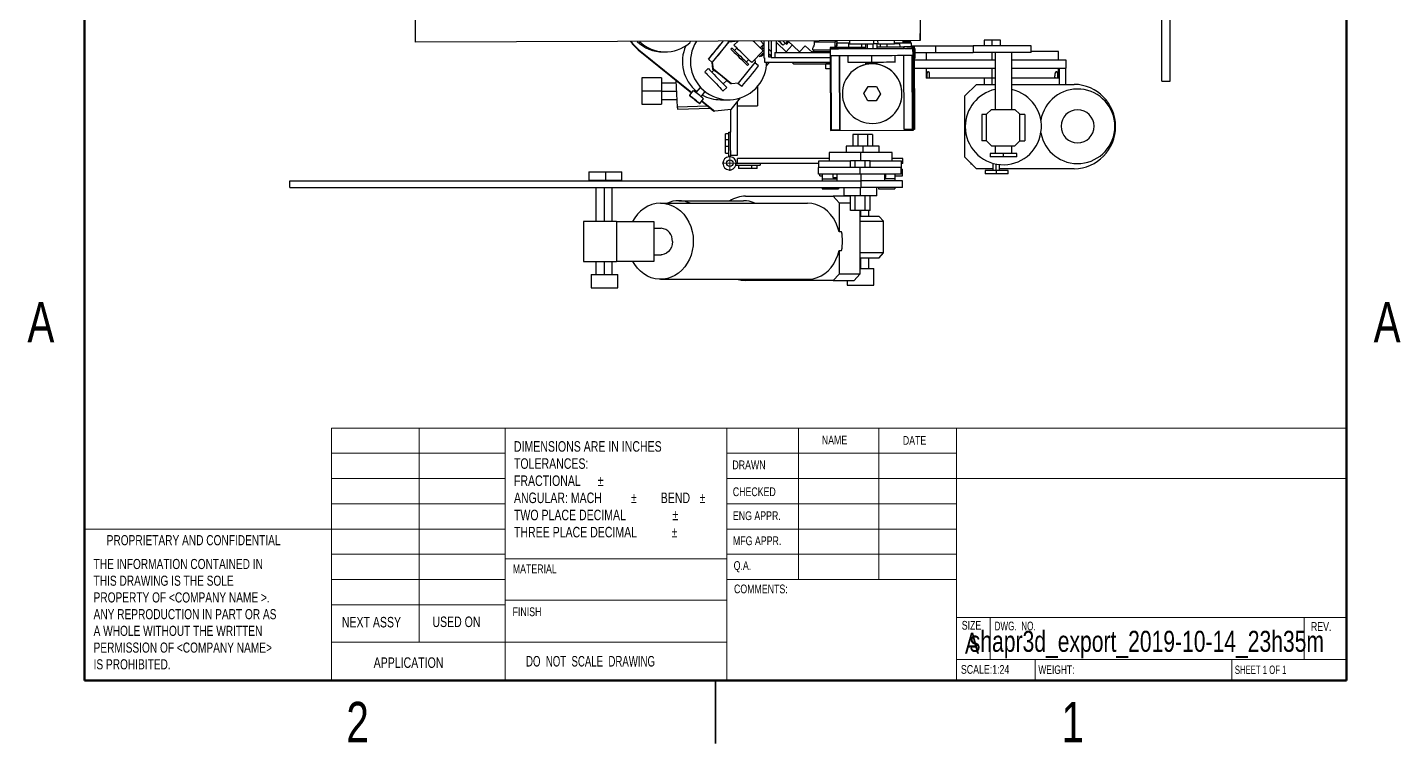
# Model space of a CAD drawing. Header units: inches. Extents: x 0.1 to 8.4, y 0.1 to 10.9.
# Drawn here: x 0.16 to 8.32, y 0.12 to 4.38 of the extents above; entities that cross this region are included whole.
import ezdxf

# ---------------------------------------------------------------- set-up
doc = ezdxf.new("R2010")
doc.units = ezdxf.units.IN
doc.header["$MEASUREMENT"] = 0
doc.styles.add('SLDTEXTSTYLE0', font='TXT', dxfattribs={"width": 0.75})
doc.styles.add('SLDTEXTSTYLE1', font='TXT', dxfattribs={"width": 0.6875})
doc.styles.add('SLDTEXTSTYLE2', font='TXT', dxfattribs={"width": 0.684783})
doc.styles.add('SLDTEXTSTYLE3', font='TXT', dxfattribs={"width": 0.694444})

# ---------------------------------------------------------------- blocks, each defined once
blk = doc.blocks.new('SW_NOTE_0')
at = {"color": 0, "linetype": 'Continuous', "lineweight": 0, "char_height": 0.06, "attachment_point": 1, "style": 'SLDTEXTSTYLE0'}
for s, insert in [('THE INFORMATION CONTAINED IN', (0, 0.0773)), ('THIS DRAWING IS THE SOLE', (0, -0.022)), ('PROPERTY OF <COMPANY NAME >.', (0, -0.1214)), ('ANY REPRODUCTION IN PART OR AS', (0, -0.2208)), ('A WHOLE WITHOUT THE WRITTEN', (0, -0.3201)), ('PERMISSION OF <COMPANY NAME>', (0, -0.4195)), ('IS PROHIBITED.', (0, -0.5189))]:
    blk.add_mtext(s, dxfattribs=dict(at, insert=insert))
blk = doc.blocks.new('SW_NOTE_1')
at = {"color": 0, "linetype": 'Continuous', "lineweight": 0, "char_height": 0.0625, "attachment_point": 1, "style": 'SLDTEXTSTYLE0'}
for s, insert in [('DIMENSIONS ARE IN INCHES', (0, 0.0806)), ('TOLERANCES:', (0, -0.0213)), ('FRACTIONAL', (0, -0.1232)), ('%%p', (0.4977, -0.1232)), ('ANGULAR: MACH', (0, -0.225)), ('%%p', (0.6956, -0.225)), ('BEND', (0.8723, -0.225)), ('%%p', (1.1037, -0.225)), ('TWO PLACE DECIMAL', (0, -0.3269)), ('%%p', (0.9418, -0.3269)), ('THREE PLACE DECIMAL', (0, -0.4288)), ('%%p', (0.9363, -0.4288))]:
    blk.add_mtext(s, dxfattribs=dict(at, insert=insert))
blk = doc.blocks.new('SW_CENTERMARKSYMBOL_1')
at = {"color": 0, "linetype": 'Continuous', "lineweight": 0}
for p, q in [((-0.025, 0), (-0.0447, 0)), ((0, 0), (-0.025, 0)), ((0, 0.025), (0, 0.0447)), ((0, 0), (0, 0.025)), ((0, 0), (0, -0.025)), ((0, 0), (0.025, 0)), ((0.025, 0), (0.0447, 0)), ((0, -0.025), (0, -0.0447))]:
    blk.add_line(p, q, dxfattribs=at)

msp = doc.modelspace()

# ---------------------------------------------------------------- linework, layer by layer
at = {"color": 7, "linetype": 'Continuous', "lineweight": 50}
for p, q in [((0.5, 0.5), (0.5, 10.5)), ((8, 10.5), (8, 0.5)), ((8, 0.5), (0.5, 0.5))]:
    msp.add_line(p, q, dxfattribs=at)
at = {"color": 7, "linetype": 'Continuous', "lineweight": 25}
for p, q in [((2.4669, 4.2929), (2.4621, 5.4924)), ((5.4609, 5.5042), (5.4655, 4.3446)), ((5.4609, 5.5041), (5.4656, 4.3046)), ((6.9012, 4.0629), (6.9012, 4.7994)), ((6.9504, 4.0629), (6.9504, 4.7994)), ((5.4655, 4.3446), (5.4657, 4.3046)), ((5.4655, 4.3446), (5.4655, 4.3446)), ((5.4658, 4.3446), (5.4655, 4.3446)), ((5.4658, 4.3446), (5.4655, 4.3446)), ((5.4659, 4.3046), (5.4658, 4.3446)), ((5.4656, 4.3046), (2.4669, 4.2929)), ((3.7938, 4.2485), (3.7896, 4.2485)), ((3.7896, 4.2485), (4.1061, 3.9922)), ((3.7938, 4.2485), (4.1077, 3.9942)), ((4.2322, 4.1741), (4.3313, 4.2964)), ((4.3291, 4.2962), (4.3242, 4.3001)), ((4.3638, 4.3003), (4.3286, 4.2966)), ((4.3288, 4.2964), (4.3313, 4.2964)), ((4.3313, 4.2964), (4.3681, 4.3003)), ((4.3482, 4.2584), (4.3414, 4.2514)), ((4.3833, 4.3004), (4.359, 4.2754)), ((4.3761, 4.2588), (4.3623, 4.2447)), ((4.3789, 4.2959), (4.3734, 4.3003)), ((4.5335, 4.243), (4.4648, 4.1725)), ((4.5152, 4.2607), (4.5358, 4.2819)), ((4.5163, 4.3009), (4.5374, 4.2804)), ((4.5374, 4.2786), (4.5246, 4.2654)), ((4.5309, 4.272), (4.5285, 4.2744)), ((4.5323, 4.2734), (4.5307, 4.2767)), ((4.5374, 4.301), (4.5374, 4.2007)), ((4.5669, 4.2047), (4.5669, 4.3011)), ((4.5669, 4.2517), (4.5802, 4.2387)), ((4.5802, 4.3012), (4.5802, 4.2018)), ((4.6098, 4.3013), (4.6098, 4.2326)), ((4.6098, 4.2942), (4.6732, 4.2326)), ((4.6522, 4.2758), (4.6638, 4.2883)), ((4.6667, 4.2856), (4.6801, 4.3)), ((4.6687, 4.237), (4.7054, 4.2766)), ((4.672, 4.2807), (4.6854, 4.2951)), ((4.7487, 4.2364), (4.6784, 4.3015)), ((4.7487, 4.2364), (4.7821, 4.2725)), ((4.8252, 4.2326), (4.7821, 4.2725)), ((4.8262, 4.2326), (4.8353, 4.2476)), ((4.827, 4.2476), (4.827, 4.2584)), ((4.827, 4.2476), (4.9308, 4.2476)), ((4.8373, 4.2968), (4.958, 4.2968)), ((4.8461, 4.2968), (4.8404, 4.3022)), ((4.8455, 4.2974), (4.8499, 4.3022)), ((4.9308, 4.2536), (4.9309, 4.2142)), ((4.931, 4.2615), (4.9311, 4.2536)), ((4.9361, 4.2615), (4.931, 4.2615)), ((4.9354, 4.2615), (4.9354, 4.2642)), ((4.9354, 4.2642), (4.9361, 4.2642)), ((4.9354, 4.2642), (4.9354, 4.2642)), ((4.9354, 4.2642), (4.9361, 4.2642)), ((4.9361, 4.2644), (4.9853, 4.2646)), ((4.9363, 4.2645), (4.9361, 4.2644)), ((4.9362, 4.2536), (4.9361, 4.2644)), ((4.9363, 4.2645), (4.9855, 4.2647)), ((4.958, 4.2968), (4.958, 4.2646)), ((4.9694, 4.2968), (4.958, 4.2968)), ((4.9654, 4.2713), (4.9654, 4.2646)), ((4.9654, 4.2713), (4.9707, 4.2713)), ((4.9657, 4.3027), (4.9657, 4.2968)), ((4.9694, 4.3027), (4.9694, 4.2713)), ((5.0463, 4.2875), (4.9707, 4.2875)), ((4.9707, 4.2645), (4.9707, 4.2875)), ((4.9799, 4.2539), (4.9797, 4.2538)), ((4.9854, 4.254), (4.9799, 4.2539)), ((4.9855, 4.2647), (4.9853, 4.2646)), ((4.9854, 4.254), (4.9853, 4.2646)), ((4.9854, 4.254), (4.9856, 4.2541)), ((4.9855, 4.2644), (5.1419, 4.265)), ((4.9855, 4.2647), (4.9856, 4.2541)), ((4.9855, 4.2645), (4.9872, 4.2645)), ((5.1419, 4.2623), (4.9856, 4.2617)), ((5.1419, 4.2547), (4.9856, 4.2541)), ((4.9873, 4.2646), (4.9872, 4.2645)), ((4.9873, 4.2646), (5.04, 4.2648)), ((5.0399, 4.2845), (5.04, 4.2648)), ((5.0462, 4.303), (5.0463, 4.2835)), ((5.0462, 4.2887), (5.0462, 4.2875)), ((5.0463, 4.2887), (5.0462, 4.2887)), ((5.1187, 4.2651), (5.1186, 4.2837)), ((5.1187, 4.2651), (5.1419, 4.2652)), ((5.1419, 4.2544), (5.1418, 4.2838)), ((5.1525, 4.2544), (5.1419, 4.2544)), ((5.1525, 4.2544), (5.1524, 4.2839)), ((5.1869, 4.2545), (5.1525, 4.2544)), ((5.1869, 4.2545), (5.1868, 4.284)), ((5.2107, 4.2546), (5.1869, 4.2545)), ((5.2107, 4.2546), (5.2105, 4.2841)), ((5.2106, 4.2653), (5.3692, 4.2659)), ((5.3692, 4.2632), (5.2106, 4.2626)), ((5.3692, 4.2556), (5.2107, 4.2549)), ((5.215, 4.2841), (5.2149, 4.3036)), ((5.2291, 4.2655), (5.2291, 4.2842)), ((5.2291, 4.2656), (5.267, 4.2657)), ((5.267, 4.2843), (5.267, 4.2657)), ((5.313, 4.2846), (5.3129, 4.304)), ((5.3651, 4.2887), (5.313, 4.2887)), ((5.4136, 4.2875), (5.313, 4.2875)), ((5.3458, 4.266), (5.3457, 4.2857)), ((5.3458, 4.266), (5.3692, 4.2661)), ((5.3631, 4.3042), (5.3631, 4.2887)), ((5.4092, 4.2968), (5.3631, 4.2968)), ((5.3651, 4.2875), (5.3651, 4.2887)), ((5.4184, 4.2663), (5.3692, 4.2661)), ((5.3694, 4.2662), (5.3692, 4.2661)), ((5.3692, 4.2555), (5.3692, 4.2661)), ((5.3736, 4.2555), (5.3692, 4.2555)), ((5.4186, 4.2664), (5.3694, 4.2662)), ((5.3734, 4.2554), (5.3736, 4.2555)), ((5.3736, 4.2555), (5.3736, 4.2554)), ((5.4092, 4.2875), (5.4092, 4.2968)), ((5.4136, 4.2662), (5.4136, 4.2875)), ((5.4136, 4.2713), (5.556, 4.2713)), ((5.4186, 4.2664), (5.4184, 4.2663)), ((5.4184, 4.2555), (5.4184, 4.2663)), ((5.4186, 4.2664), (5.4187, 4.2555)), ((5.4301, 4.2663), (5.4186, 4.2662)), ((5.4186, 4.2661), (5.4275, 4.2661)), ((5.4231, 4.2634), (5.4186, 4.2634)), ((5.4231, 4.2161), (5.4229, 4.2555)), ((5.4251, 3.7713), (5.4231, 4.2634)), ((5.4233, 4.2241), (5.4231, 4.2634)), ((5.4275, 4.2661), (5.4276, 4.2662)), ((5.4275, 4.2661), (5.4294, 3.774)), ((5.4276, 4.2662), (5.4295, 3.774)), ((5.4299, 4.2662), (5.4276, 4.2662)), ((5.4301, 4.2663), (5.4299, 4.2662)), ((5.4299, 4.2662), (5.4318, 3.774)), ((5.4302, 4.2269), (5.4301, 4.2663)), ((5.4333, 4.2565), (5.4301, 4.2565)), ((5.4333, 4.2565), (5.4333, 4.227)), ((5.4657, 4.3046), (5.4656, 4.3046)), ((5.4659, 4.3046), (5.4657, 4.3046)), ((5.556, 4.2713), (5.556, 4.232)), ((5.556, 4.2713), (5.7813, 4.2713)), ((5.7813, 4.2713), (5.7813, 4.232)), ((6.125, 4.2713), (5.7813, 4.2713)), ((5.8451, 4.3067), (5.8451, 4.2713)), ((5.8943, 4.3067), (5.8451, 4.3067)), ((5.9435, 4.3067), (5.8943, 4.3067)), ((5.9435, 4.2713), (5.9435, 4.3067)), ((6.125, 4.232), (6.125, 4.2713)), ((3.9371, 4.2359), (3.9509, 4.2359)), ((4.207, 4.1924), (4.2299, 4.1738)), ((4.23, 4.1738), (4.207, 4.1924)), ((4.2287, 4.1748), (4.228, 4.1741)), ((4.2296, 4.1741), (4.228, 4.1741)), ((4.228, 4.1741), (4.2324, 4.1325)), ((4.2322, 4.1741), (4.2303, 4.1741)), ((4.2365, 4.1325), (4.2322, 4.1741)), ((4.3851, 4.0502), (4.4842, 4.1726)), ((4.4329, 4.1761), (4.4466, 4.1902)), ((4.4401, 4.1553), (4.447, 4.1624)), ((4.4823, 4.1905), (4.4842, 4.1726)), ((4.505, 4.1537), (4.4832, 4.1713)), ((4.5055, 4.2143), (4.5126, 4.2075)), ((4.5194, 4.2145), (4.5237, 4.2104)), ((4.5374, 4.2007), (4.5412, 4.2007)), ((4.5412, 4.2007), (4.5412, 4.1751)), ((4.5412, 4.1751), (4.9314, 4.1751)), ((4.552, 4.1536), (4.5695, 4.1751)), ((4.5669, 4.2121), (4.5677, 4.2047)), ((4.5802, 4.2047), (4.5669, 4.2047)), ((4.5802, 4.2018), (4.6098, 4.2018)), ((4.6027, 4.2326), (4.6027, 4.2031)), ((4.6027, 4.2326), (4.9309, 4.2326)), ((4.6027, 4.2031), (4.9313, 4.2031)), ((4.6098, 4.2031), (4.6098, 4.2018)), ((4.6912, 4.1751), (4.6915, 4.1748)), ((4.6915, 4.1748), (4.6919, 4.1751)), ((4.7021, 4.1751), (4.712, 4.1655)), ((4.712, 4.1655), (4.9314, 4.1654)), ((4.7452, 4.2326), (4.7487, 4.2364)), ((4.8299, 4.2388), (4.8309, 4.2378)), ((4.8309, 4.2378), (4.9309, 4.2378)), ((4.9056, 4.1358), (4.9056, 4.1653)), ((4.9314, 4.1653), (4.9056, 4.1653)), ((4.9312, 4.2142), (4.933, 3.7694)), ((4.9383, 3.7724), (4.9363, 4.2142)), ((4.9875, 3.7726), (4.9855, 4.2143)), ((4.9857, 4.2143), (4.9875, 3.7726)), ((5.035, 4.2145), (5.0351, 4.1752)), ((5.1422, 4.1658), (5.1422, 4.1756)), ((5.1529, 4.1658), (5.1422, 4.1658)), ((5.1529, 4.1658), (5.1528, 4.1756)), ((5.1872, 4.1659), (5.1529, 4.1658)), ((5.1872, 4.1659), (5.1872, 4.1757)), ((5.211, 4.1661), (5.1872, 4.1659)), ((5.211, 4.1661), (5.211, 4.1758)), ((5.318, 4.1763), (5.3179, 4.2156)), ((5.3713, 3.7741), (5.3694, 4.2158)), ((5.4205, 3.7743), (5.4186, 4.2161)), ((5.4188, 4.2161), (5.4205, 3.7743)), ((5.4251, 3.7713), (5.4233, 4.2241)), ((5.4302, 4.2269), (5.4318, 3.774)), ((5.4303, 4.1975), (5.4333, 4.1975)), ((5.4304, 4.1886), (5.9111, 4.1886)), ((5.4333, 4.232), (5.556, 4.232)), ((5.4333, 4.227), (5.4333, 4.1975)), ((5.5006, 4.232), (5.5006, 4.1886)), ((5.556, 4.232), (5.7813, 4.232)), ((6.125, 4.232), (5.7813, 4.232)), ((5.9111, 4.232), (5.9111, 3.8945)), ((6.0095, 3.8945), (6.0095, 4.232)), ((6.0095, 4.1886), (6.3321, 4.1886)), ((6.288, 4.2378), (6.125, 4.2378)), ((6.288, 4.1886), (6.288, 4.2378)), ((6.3321, 4.1886), (6.3321, 4.1394)), ((3.9288, 4.0826), (3.8107, 4.0826)), ((3.8107, 4.0826), (3.8107, 4.0038)), ((3.9288, 4.0826), (3.9288, 4.0038)), ((4.2063, 4.1376), (4.1851, 4.117)), ((4.2392, 4.1284), (4.2268, 4.1164)), ((4.2324, 4.1325), (4.2365, 4.1325)), ((4.2384, 4.1276), (4.2324, 4.1325)), ((4.3436, 4.0458), (4.2365, 4.1325)), ((4.9315, 4.1358), (4.9056, 4.1358)), ((5.1021, 4.1468), (5.1021, 4.1468)), ((5.4305, 4.1394), (5.9111, 4.1394)), ((5.5006, 4.1394), (5.5006, 4.0803)), ((5.507, 4.0803), (5.5006, 4.0803)), ((5.5214, 4.0803), (5.507, 4.0803)), ((5.8943, 4.0803), (5.5214, 4.0803)), ((5.8451, 4.0803), (5.8451, 4.0432)), ((5.8943, 4.0803), (5.8943, 4.1394)), ((5.9111, 4.0803), (5.8943, 4.0803)), ((6.0095, 4.1394), (6.3321, 4.1394)), ((6.2673, 4.0803), (6.0095, 4.0803)), ((6.2817, 4.0803), (6.2673, 4.0803)), ((6.288, 4.0803), (6.2817, 4.0803)), ((6.288, 4.0803), (6.288, 4.1394)), ((6.2927, 4.0432), (6.2927, 4.1394)), ((6.3321, 4.0432), (6.3321, 4.1394)), ((3.8107, 4.0038), (3.8107, 3.9251)), ((3.8107, 4.0038), (3.9288, 4.0038)), ((4.0145, 4.051), (3.9288, 4.051)), ((3.9288, 4.0038), (3.9288, 3.9251)), ((4.0136, 4.067), (4.0225, 3.9072)), ((4.1176, 4.0065), (4.0947, 3.9782)), ((4.1577, 4.0247), (4.1332, 3.9944)), ((4.2948, 4.004), (4.316, 4.0246)), ((4.2954, 4.0458), (4.3162, 4.066)), ((4.3395, 4.0458), (4.3155, 4.0653)), ((4.3436, 4.0458), (4.3395, 4.0458)), ((4.3851, 4.0502), (4.3436, 4.0458)), ((4.3829, 4.0499), (4.4058, 4.0314)), ((4.3829, 4.0499), (4.4059, 4.0314)), ((4.4996, 4.0317), (4.4996, 3.9159)), ((5.1314, 3.9887), (5.1571, 4.031)), ((5.1571, 4.031), (5.2066, 4.0299)), ((5.1571, 4.031), (5.1572, 4.031)), ((5.1572, 4.031), (5.2067, 4.0299)), ((5.2066, 4.0299), (5.2304, 3.9865)), ((5.2066, 4.0299), (5.2067, 4.0299)), ((5.2067, 4.0299), (5.2304, 3.9865)), ((5.8009, 4.0432), (5.732, 3.9743)), ((5.8009, 4.0432), (5.9111, 4.0432)), ((6.0095, 4.0432), (6.3811, 4.0432)), ((6.9012, 4.0629), (6.9504, 4.0629)), ((3.8107, 3.9251), (3.9288, 3.9251)), ((3.9288, 3.9526), (4.02, 3.9526)), ((4.1559, 3.9286), (4.1788, 3.9569)), ((4.1638, 3.9696), (4.1869, 3.9981)), ((4.1673, 3.9426), (4.2404, 3.8834)), ((4.1689, 3.9447), (4.2446, 3.8834)), ((4.2789, 3.9517), (4.327, 3.9517)), ((4.3415, 3.8936), (4.3977, 3.963)), ((4.3773, 3.9378), (4.3773, 3.6195)), ((5.1552, 3.9453), (5.1314, 3.9887)), ((5.2046, 3.9442), (5.1552, 3.9453)), ((5.2304, 3.9865), (5.2046, 3.9442)), ((5.2046, 3.9442), (5.2047, 3.9442)), ((5.2304, 3.9865), (5.2047, 3.9442)), ((5.2304, 3.9865), (5.2304, 3.9865)), ((5.732, 3.6101), (5.732, 3.9743)), ((4.204, 3.9129), (4.0225, 3.9072)), ((4.0237, 3.8955), (4.218, 3.9015)), ((4.2446, 3.8834), (4.2404, 3.8834)), ((4.3415, 3.8936), (4.2446, 3.8834)), ((4.338, 3.8932), (4.338, 3.7599)), ((4.3773, 3.9159), (4.4996, 3.9159)), ((5.8606, 3.8646), (5.8311, 3.8646)), ((5.8311, 3.8646), (5.8311, 3.7072)), ((5.8902, 3.8945), (5.8606, 3.865)), ((5.8606, 3.7075), (5.8606, 3.865)), ((5.8902, 3.8945), (6.028, 3.8945)), ((6.0575, 3.865), (6.028, 3.8945)), ((6.0575, 3.7075), (6.0575, 3.865)), ((6.087, 3.8646), (6.0575, 3.8646)), ((6.087, 3.8646), (6.087, 3.7072)), ((4.3284, 3.7599), (4.3383, 3.7599)), ((4.3284, 3.6126), (4.3284, 3.7599)), ((4.3383, 3.6507), (4.3383, 3.7599)), ((4.933, 3.7694), (5.4251, 3.7713)), ((4.9383, 3.7724), (4.9875, 3.7726)), ((5.2586, 3.8289), (5.2586, 3.8289)), ((5.4205, 3.7743), (5.3713, 3.7741)), ((5.4294, 3.774), (5.4251, 3.774)), ((5.4251, 3.7713), (5.4251, 3.7713)), ((5.4294, 3.774), (5.4295, 3.774)), ((5.4318, 3.774), (5.4295, 3.774)), ((4.3284, 3.7496), (4.3087, 3.7496)), ((4.3087, 3.7137), (4.3087, 3.7496)), ((4.3284, 3.7137), (4.3087, 3.7137)), ((4.3087, 3.6743), (4.3087, 3.7137)), ((4.3284, 3.6743), (4.3087, 3.6743)), ((4.3087, 3.635), (4.3087, 3.6743)), ((5.0255, 3.6766), (5.0255, 3.6372)), ((5.124, 3.6766), (5.0255, 3.6766)), ((5.0649, 3.7455), (5.0649, 3.6766)), ((5.0944, 3.7455), (5.0649, 3.7455)), ((5.0944, 3.7455), (5.0944, 3.6766)), ((5.1535, 3.7455), (5.0944, 3.7455)), ((5.2224, 3.6766), (5.124, 3.6766)), ((5.1535, 3.7455), (5.1535, 3.6766)), ((5.183, 3.7455), (5.1535, 3.7455)), ((5.183, 3.7455), (5.183, 3.6766)), ((5.2224, 3.6372), (5.2224, 3.6766)), ((5.8606, 3.7072), (5.8311, 3.7072)), ((5.8606, 3.7075), (5.8902, 3.678)), ((5.8606, 3.7075), (5.8606, 3.7072)), ((5.8902, 3.678), (6.028, 3.678)), ((5.9111, 3.678), (5.9111, 3.6316)), ((6.0095, 3.6316), (6.0095, 3.678)), ((6.028, 3.678), (6.0575, 3.7075)), ((6.0575, 3.7075), (6.0575, 3.7072)), ((6.0575, 3.7072), (6.087, 3.7072)), ((4.3087, 3.635), (4.3284, 3.635)), ((4.338, 3.6507), (4.3383, 3.6507)), ((4.338, 3.6507), (4.338, 3.6195)), ((4.3773, 3.6195), (4.338, 3.6195)), ((4.3383, 3.6125), (4.3383, 3.6195)), ((4.381, 3.5723), (4.381, 3.6018)), ((4.9248, 3.6018), (4.381, 3.6018)), ((4.9248, 3.6372), (4.9248, 3.588)), ((5.1119, 3.6372), (4.9248, 3.6372)), ((5.1119, 3.6372), (5.1119, 3.588)), ((5.2989, 3.6372), (5.1119, 3.6372)), ((5.2989, 3.588), (5.2989, 3.6372)), ((5.3626, 3.6018), (5.2989, 3.6018)), ((5.3626, 3.5723), (5.3626, 3.6018)), ((5.732, 3.6101), (5.8009, 3.5412)), ((5.8816, 3.6316), (5.8816, 3.6119)), ((5.9603, 3.6316), (5.8816, 3.6316)), ((5.9603, 3.6119), (5.8816, 3.6119)), ((5.9603, 3.6119), (5.9603, 3.6316)), ((6.0391, 3.6316), (5.9603, 3.6316)), ((6.0391, 3.6119), (5.9603, 3.6119)), ((6.0391, 3.6119), (6.0391, 3.6316)), ((3.4964, 3.5224), (3.4964, 3.4732)), ((3.4964, 3.5224), (3.5949, 3.5224)), ((3.5949, 3.5224), (3.6933, 3.5224)), ((3.5949, 3.5224), (3.5949, 3.4732)), ((3.6933, 3.4732), (3.6933, 3.5224)), ((4.3675, 3.5735), (4.3675, 3.5636)), ((4.3675, 3.5735), (4.381, 3.5735)), ((4.3675, 3.5636), (4.5151, 3.5636)), ((4.8628, 3.5723), (4.381, 3.5723)), ((4.3859, 3.5636), (4.3859, 3.5439)), ((4.4646, 3.5439), (4.3859, 3.5439)), ((4.4646, 3.5439), (4.4646, 3.5636)), ((4.4969, 3.5439), (4.4646, 3.5439)), ((4.4969, 3.5439), (4.4969, 3.5636)), ((4.5151, 3.5723), (4.5151, 3.5636)), ((4.8608, 3.5093), (4.8608, 3.5487)), ((5.1069, 3.5487), (4.8608, 3.5487)), ((5.1069, 3.5093), (4.8608, 3.5093)), ((4.8628, 3.5487), (4.8628, 3.588)), ((4.8628, 3.588), (5.0507, 3.588)), ((4.8687, 3.4995), (4.8687, 3.5093)), ((4.8825, 3.5093), (4.8825, 3.4812)), ((4.9466, 3.5093), (4.9466, 3.4896)), ((4.97, 3.5093), (4.97, 3.4699)), ((5.0507, 3.5487), (5.0507, 3.588)), ((5.0802, 3.588), (5.0507, 3.588)), ((5.0802, 3.5487), (5.0802, 3.588)), ((5.1392, 3.588), (5.0802, 3.588)), ((5.1069, 3.5487), (5.1069, 3.5093)), ((5.3529, 3.5487), (5.1069, 3.5487)), ((5.3529, 3.5093), (5.1069, 3.5093)), ((5.1127, 3.5093), (5.1127, 3.4699)), ((5.1392, 3.5487), (5.1392, 3.588)), ((5.1688, 3.588), (5.1392, 3.588)), ((5.1688, 3.5487), (5.1688, 3.588)), ((5.1688, 3.588), (5.355, 3.588)), ((5.2554, 3.4699), (5.2554, 3.5093)), ((5.262, 3.4896), (5.262, 3.5093)), ((5.3156, 3.5093), (5.3156, 3.4812)), ((5.3529, 3.5093), (5.3529, 3.5487)), ((5.3529, 3.5388), (5.355, 3.5388)), ((5.355, 3.5388), (5.355, 3.588)), ((5.3626, 3.5723), (5.355, 3.5723)), ((5.355, 3.5388), (5.3609, 3.5388)), ((5.3609, 3.4995), (5.3609, 3.5388)), ((5.3609, 3.4995), (5.3609, 3.5388)), ((5.3609, 3.5388), (5.3609, 3.5388)), ((5.7664, 3.5758), (5.7664, 3.5685)), ((5.7736, 3.5685), (5.7664, 3.5685)), ((5.8983, 3.5412), (5.8009, 3.5412)), ((5.851, 3.5314), (5.851, 3.5117)), ((5.9199, 3.5314), (5.851, 3.5314)), ((5.9199, 3.5117), (5.851, 3.5117)), ((5.8983, 3.5739), (5.8983, 3.5314)), ((5.9199, 3.5117), (5.9199, 3.5314)), ((5.9888, 3.5314), (5.9199, 3.5314)), ((5.9888, 3.5117), (5.9199, 3.5117)), ((5.9377, 3.5314), (5.9377, 3.5665)), ((6.3811, 3.5412), (5.9377, 3.5412)), ((5.9888, 3.5117), (5.9888, 3.5314)), ((1.7192, 3.4699), (5.1149, 3.4699)), ((1.7192, 3.4306), (1.7192, 3.4699)), ((1.7192, 3.4306), (5.1149, 3.4306)), ((3.4964, 3.4732), (3.5949, 3.4732)), ((3.5376, 3.4732), (3.5376, 3.4699)), ((3.5376, 3.4306), (3.5376, 3.2272)), ((3.5869, 3.4732), (3.5869, 3.4699)), ((3.5869, 3.4306), (3.5869, 3.2272)), ((3.5949, 3.4732), (3.6933, 3.4732)), ((3.6361, 3.4699), (3.6361, 3.4732)), ((3.6361, 3.2272), (3.6361, 3.4306)), ((4.8687, 3.4995), (4.8825, 3.4995)), ((4.8825, 3.4812), (4.8825, 3.4699)), ((4.8825, 3.4306), (4.8825, 3.4221)), ((4.9466, 3.4896), (4.97, 3.4896)), ((4.9809, 3.4306), (4.9809, 3.4221)), ((5.0113, 3.4306), (5.0113, 3.3813)), ((5.1097, 3.4306), (5.1097, 3.3813)), ((5.1149, 3.4306), (5.1149, 3.4699)), ((5.3609, 3.4699), (5.1149, 3.4699)), ((5.3609, 3.4306), (5.1149, 3.4306)), ((5.2081, 3.3813), (5.2081, 3.4306)), ((5.2172, 3.4306), (5.2172, 3.4221)), ((5.2554, 3.4896), (5.262, 3.4896)), ((5.3156, 3.4995), (5.3609, 3.4995)), ((5.3156, 3.4812), (5.3156, 3.4699)), ((5.3156, 3.4306), (5.3156, 3.4221)), ((5.3609, 3.4995), (5.3609, 3.4995)), ((5.3609, 3.4306), (5.3609, 3.4699)), ((4.0306, 3.3517), (4.4159, 3.3517)), ((4.4283, 3.3783), (4.9495, 3.3783)), ((4.8825, 3.4221), (4.9809, 3.4221)), ((4.9495, 3.3783), (4.9833, 3.3389)), ((5.0507, 3.3783), (4.9495, 3.3783)), ((5.1097, 3.3813), (5.0113, 3.3813)), ((5.0507, 3.2928), (5.0507, 3.3813)), ((5.0802, 3.2928), (5.0802, 3.3813)), ((5.2081, 3.3813), (5.1097, 3.3813)), ((5.1392, 3.2928), (5.1392, 3.3813)), ((5.1688, 3.2928), (5.1688, 3.3813)), ((5.2172, 3.4221), (5.3156, 3.4221)), ((3.9234, 3.3373), (4.7953, 3.3373)), ((4.9833, 3.3389), (5.0507, 3.3389)), ((4.9833, 3.3389), (4.9833, 3.1671)), ((5.0802, 3.2928), (5.0507, 3.2928)), ((5.1392, 3.2928), (5.0802, 3.2928)), ((5.1075, 3.2928), (5.1075, 2.9157)), ((5.1688, 3.2928), (5.1392, 3.2928)), ((5.1611, 3.2586), (5.1611, 3.2928)), ((3.4656, 3.2272), (3.4656, 2.9909)), ((3.6614, 3.2272), (3.4656, 3.2272)), ((3.6614, 3.2272), (3.6614, 2.9909)), ((3.6614, 3.2272), (3.8821, 3.2272)), ((3.8821, 3.2272), (3.8821, 2.9909)), ((3.8821, 3.1877), (3.9255, 3.1877)), ((5.2216, 3.2586), (5.1075, 3.2586)), ((5.1075, 3.229), (5.2469, 3.229)), ((5.2469, 3.229), (5.2216, 3.2586)), ((5.2469, 3.042), (5.2469, 3.229)), ((4.9985, 3.1671), (4.9833, 3.1671)), ((3.8821, 3.0302), (3.9255, 3.0302)), ((4.9833, 3.0547), (4.9985, 3.0547)), ((4.9833, 3.0547), (4.9833, 2.9157)), ((5.2469, 3.042), (5.1075, 3.042)), ((5.2216, 3.0125), (5.2469, 3.042)), ((3.4656, 2.9909), (3.6614, 2.9909)), ((3.5376, 2.9909), (3.5376, 2.9122)), ((3.5869, 2.9909), (3.5869, 2.9122)), ((3.6361, 2.9122), (3.6361, 2.9909)), ((3.8821, 2.9909), (3.6614, 2.9909)), ((5.1075, 3.0125), (5.2216, 3.0125)), ((5.1075, 2.9483), (5.19, 2.9483)), ((5.1119, 3.0125), (5.1119, 2.9483)), ((5.1611, 2.9483), (5.1611, 3.0125)), ((5.19, 2.8498), (5.19, 2.9483)), ((3.5112, 2.9122), (3.5112, 2.8335)), ((3.5112, 2.9122), (3.6687, 2.9122)), ((3.6687, 2.8335), (3.6687, 2.9122)), ((3.9234, 2.8845), (4.7953, 2.8845)), ((4.9495, 2.8763), (4.4283, 2.8763)), ((4.9833, 2.9157), (4.9495, 2.8763)), ((4.9495, 2.8763), (5.0737, 2.8763)), ((5.1075, 2.9157), (4.9833, 2.9157)), ((5.0325, 2.8763), (5.0325, 2.8498)), ((5.0737, 2.8763), (5.1075, 2.9157)), ((3.5112, 2.8335), (3.6687, 2.8335)), ((5.0325, 2.8498), (5.19, 2.8498)), ((4.25, 0.125), (4.25, 0.5)), ((4.25, 0.5), (4.25, 0.125))]:
    msp.add_line(p, q, dxfattribs=at)
at = {"color": 8, "linetype": 'Continuous', "lineweight": 25}
for p, q in [((5.1888, 4.3035), (5.1889, 4.284)), ((5.8943, 4.2713), (5.8943, 4.3067)), ((5.1763, 4.215), (5.1764, 4.1757)), ((5.8943, 4.1886), (5.8943, 4.232)), ((5.5111, 4.1184), (5.515, 4.1184)), ((5.8943, 4.0432), (5.8943, 4.0803)), ((6.2736, 4.1184), (6.2776, 4.1184)), ((3.9288, 4.0018), (4.0173, 4.0018)), ((5.124, 3.6766), (5.124, 3.6372)), ((5.918, 3.5314), (5.918, 3.5693)), ((4.8825, 3.4812), (4.97, 3.4812)), ((5.3156, 3.4812), (5.2554, 3.4812)), ((5.1119, 3.2928), (5.1119, 3.2586))]:
    msp.add_line(p, q, dxfattribs=at)
at = {"color": 7, "linetype": 'Continuous', "lineweight": 18}
for p, q in [((1.9675, 0.5), (1.9675, 2)), ((1.9675, 2), (3, 2)), ((2.4892, 2), (2.4892, 0.7274)), ((3, 0.5), (3, 2)), ((3, 2), (8, 2)), ((4.317, 2), (4.317, 0.5)), ((4.7435, 2), (4.7435, 1.1)), ((5.2195, 2), (5.2195, 1.1)), ((5.6816, 2), (5.6816, 0.5)), ((1.9675, 1.85), (3, 1.85)), ((4.317, 1.85), (5.6816, 1.85)), ((1.9675, 1.7), (3, 1.7)), ((4.317, 1.7), (8, 1.7)), ((1.9675, 1.55), (3, 1.55)), ((4.317, 1.55), (5.6816, 1.55)), ((1.9675, 1.4), (0.5, 1.4)), ((1.9675, 1.4), (3, 1.4)), ((4.317, 1.4), (5.6816, 1.4)), ((1.9675, 1.25), (3, 1.25)), ((4.317, 1.25), (5.6816, 1.25)), ((4.317, 1.2226), (3, 1.2226)), ((1.9675, 1.1), (3, 1.1)), ((4.317, 1.1), (5.6816, 1.1)), ((1.9675, 0.95), (3, 0.95)), ((3, 0.9774), (4.317, 0.9774)), ((5.6816, 0.875), (8, 0.875)), ((5.8824, 0.875), (5.8824, 0.625)), ((7.7468, 0.875), (7.7468, 0.625)), ((3, 0.7274), (1.9675, 0.7274)), ((3, 0.7274), (4.317, 0.7274)), ((5.6816, 0.625), (8, 0.625)), ((6.1492, 0.625), (6.1492, 0.5)), ((7.3186, 0.625), (7.3186, 0.5))]:
    msp.add_line(p, q, dxfattribs=at)
at = {"color": 7, "linetype": 'Continuous', "lineweight": 25, "flags": 128}
for points in [[(4.0959, 4.2899), (4.1007, 4.2981), (4.1015, 4.2993)], [(4.3414, 4.2514), (4.3426, 4.2502), (4.3463, 4.2466), (4.3521, 4.2409), (4.36, 4.2333), (4.3693, 4.2242), (4.3798, 4.214), (4.3907, 4.2033), (4.4017, 4.1926), (4.4122, 4.1825), (4.4215, 4.1734), (4.4294, 4.1658), (4.4352, 4.1601), (4.4389, 4.1565), (4.4401, 4.1553)], [(4.3482, 4.2584), (4.3495, 4.2572), (4.3531, 4.2537), (4.359, 4.2479), (4.3668, 4.2403), (4.3762, 4.2312), (4.3866, 4.2211), (4.3976, 4.2104), (4.4086, 4.1997), (4.419, 4.1895), (4.4284, 4.1804), (4.4362, 4.1728), (4.4421, 4.1671), (4.4458, 4.1636), (4.447, 4.1624)], [(4.4648, 4.1725), (4.4577, 4.1794), (4.4483, 4.1885), (4.4372, 4.1993), (4.4249, 4.2113), (4.4119, 4.2239), (4.3989, 4.2366), (4.3866, 4.2486), (4.3755, 4.2594), (4.3661, 4.2685), (4.359, 4.2754)], [(4.5335, 4.243), (4.5263, 4.25), (4.517, 4.2591), (4.5058, 4.2699), (4.4935, 4.2819), (4.4805, 4.2945), (4.4741, 4.3007)], [(4.5246, 4.2654), (4.5258, 4.2642), (4.5295, 4.2606), (4.5352, 4.2551), (4.5374, 4.2529)], [(4.6247, 4.3013), (4.6316, 4.295), (4.6404, 4.2867), (4.6469, 4.2807), (4.6509, 4.277), (4.6522, 4.2758)], [(4.6667, 4.2856), (4.6653, 4.2869), (4.6612, 4.2907), (4.6548, 4.2966), (4.6496, 4.3014)], [(4.672, 4.2807), (4.6706, 4.282), (4.6667, 4.2856)], [(5.3734, 4.2554), (5.3897, 4.2554), (5.4029, 4.2555), (5.4129, 4.2555), (5.4195, 4.2555), (5.4226, 4.2555), (5.4223, 4.2555), (5.4184, 4.2554), (5.411, 4.2554), (5.4003, 4.2553), (5.3864, 4.2553), (5.3695, 4.2552), (5.3499, 4.2551), (5.3278, 4.255), (5.3035, 4.2549), (5.2774, 4.2548), (5.2499, 4.2547), (5.2213, 4.2546), (5.1921, 4.2544), (5.1626, 4.2543), (5.1334, 4.2542), (5.1048, 4.2541), (5.0772, 4.254), (5.0511, 4.2539), (5.0267, 4.2538), (5.0045, 4.2537), (4.9848, 4.2537), (4.9678, 4.2536), (4.9538, 4.2536), (4.943, 4.2536), (4.9355, 4.2535), (4.9315, 4.2535), (4.931, 4.2536), (4.934, 4.2536), (4.9405, 4.2536), (4.9504, 4.2537), (4.9635, 4.2538), (4.9797, 4.2538)], [(5.0462, 4.2845), (5.0438, 4.2845), (5.0403, 4.2845), (5.0403, 4.2845), (5.0438, 4.2845), (5.0463, 4.2845)], [(5.1187, 4.2651), (5.1187, 4.2651)], [(5.215, 4.2841), (5.2118, 4.2841), (5.2085, 4.2841), (5.2053, 4.2841), (5.202, 4.2841), (5.1987, 4.284), (5.1954, 4.284), (5.1922, 4.284), (5.1889, 4.284)], [(5.2291, 4.2655), (5.2291, 4.2655)], [(5.3457, 4.2857), (5.3457, 4.2857)], [(5.3458, 4.266), (5.3458, 4.266), (5.3458, 4.266), (5.3458, 4.266), (5.3458, 4.266), (5.3458, 4.266), (5.3458, 4.266), (5.3458, 4.266), (5.3458, 4.266)], [(4.5374, 4.233), (4.5337, 4.2291), (4.529, 4.2244), (4.5246, 4.2198), (4.5206, 4.2157), (4.5172, 4.2122), (4.5147, 4.2096), (4.5131, 4.208), (4.5126, 4.2075)], [(4.5669, 4.2242), (4.5735, 4.2178), (4.5782, 4.2132), (4.5802, 4.2113)], [(4.1851, 4.117), (4.1854, 4.1167), (4.188, 4.114), (4.1929, 4.1089), (4.2001, 4.1015), (4.2091, 4.0922), (4.2196, 4.0814), (4.2311, 4.0696), (4.2429, 4.0574), (4.2546, 4.0454), (4.2656, 4.034), (4.2754, 4.0239), (4.2836, 4.0155), (4.2897, 4.0092), (4.2935, 4.0053), (4.2948, 4.004), (4.2948, 4.004)], [(4.2063, 4.1376), (4.2066, 4.1372), (4.2091, 4.1346), (4.2141, 4.1295), (4.2213, 4.1221), (4.2303, 4.1128), (4.2408, 4.102), (4.2522, 4.0902), (4.2641, 4.078), (4.2758, 4.066), (4.2868, 4.0546), (4.2966, 4.0445), (4.3048, 4.0361), (4.3109, 4.0298), (4.3147, 4.0259), (4.316, 4.0246), (4.316, 4.0246)], [(4.383, 4.0499), (4.3829, 4.0499), (4.3829, 4.0499)], [(4.1559, 3.9286), (4.1546, 3.9298), (4.1508, 3.9331), (4.1446, 3.9382), (4.1368, 3.9447), (4.1279, 3.9519), (4.1188, 3.9592), (4.1103, 3.9661), (4.1031, 3.9718), (4.0979, 3.9759), (4.0951, 3.9779), (4.095, 3.9778), (4.0976, 3.9756), (4.1027, 3.9713), (4.1098, 3.9655), (4.1183, 3.9586), (4.1273, 3.9512), (4.1363, 3.944), (4.1442, 3.9377), (4.1505, 3.9327), (4.1545, 3.9296), (4.1559, 3.9286)], [(3.9234, 3.3373), (3.9487, 3.3353), (3.9736, 3.3296), (3.9977, 3.32), (4.0204, 3.307), (4.0415, 3.2905), (4.0606, 3.271), (4.0773, 3.2487), (4.0915, 3.2241), (4.1027, 3.1975), (4.1108, 3.1695), (4.1158, 3.1404), (4.1174, 3.1109)], [(4.9833, 3.1671), (4.9753, 3.1955), (4.9642, 3.2224), (4.9502, 3.2473), (4.9334, 3.2699), (4.9143, 3.2897), (4.8931, 3.3065), (4.8702, 3.3198), (4.8459, 3.3294), (4.8209, 3.3353), (4.7953, 3.3373)], [(4.1174, 3.1109), (4.116, 3.0829), (4.1115, 3.0553), (4.1042, 3.0286), (4.0941, 3.0032), (4.0813, 2.9794), (4.0662, 2.9576), (4.0488, 2.9382), (4.0295, 2.9214), (4.0086, 2.9075), (3.9864, 2.8968), (3.9632, 2.8893), (3.9394, 2.8853), (3.9154, 2.8847), (3.8915, 2.8876), (3.868, 2.8939), (3.8455, 2.9036), (3.8241, 2.9164), (3.8042, 2.9323), (3.7862, 2.9508), (3.7703, 2.9719), (3.7588, 2.9909)], [(3.993, 3.109), (3.9914, 3.0922), (3.9869, 3.0763), (3.9795, 3.0618), (3.9697, 3.0495), (3.9578, 3.0399), (3.9445, 3.0334), (3.9303, 3.0304), (3.9255, 3.0302)], [(4.7953, 2.8845), (4.8054, 2.8848), (4.8298, 2.8881), (4.8537, 2.895), (4.8766, 2.9053), (4.8982, 2.919), (4.9182, 2.9357), (4.9362, 2.9552), (4.952, 2.9773), (4.9652, 3.0015), (4.9757, 3.0274), (4.9833, 3.0547)], [(4.3758, 2.8845), (4.4013, 2.8786), (4.4283, 2.8763)]]:
    msp.add_lwpolyline(points, dxfattribs=at)
at = {"color": 7, "linetype": 'Continuous', "lineweight": 25}
msp.add_circle((4.3343, 3.5741), 0.0197, dxfattribs=at)
for centre, radius, start, end in [((3.9515, 4.4404), 0.2511, 214.58473, 229.84114), ((3.9557, 4.4404), 0.251, 214.57936, 229.84173), ((3.9371, 4.4573), 0.2214, 225.99018, 269.99956), ((3.9509, 4.4573), 0.2214, 225.96959, 310.90417), ((4.279, 4.1781), 0.2264, 155.26723, 231.58654), ((4.327, 4.1781), 0.2264, 147.58264, 320.99804), ((2.233, 5.8969), 2.6081, 319.1902, 322.24536), ((6.4756, 2.4629), 2.8526, 139.90823, 142.67856), ((2.4173, 5.7414), 2.3965, 319.15654, 322.91286), ((4.975, 30.8325), 26.5678, 270.14006, 270.30987), ((4.9425, 56.1011), 51.8177, 270.11477, 270.2724), ((5.1821, 11.9686), 7.7033, 270.21238, 270.35016), ((5.0844, 42.5981), 38.3142, 270.19533, 270.34186), ((5.1982, 31.8268), 27.5612, 270.14313, 270.30681), ((5.3827, -11.9879), 16.2736, 90.13041, 90.24561), ((5.2639, 18.5383), 14.2528, 270.19725, 270.32877), ((4.2295, 4.1747), 0.000972, 295.40405, 319.19114), ((4.327, 4.1781), 0.2264, 321.00395, 359.2588), ((4.4911, 178.8342), 174.6205, 270.144318, 270.305793), ((5.1803, 3.9878), 0.1772, 90.22505, 270.22503), ((4.8884, 68.4867), 64.3116, 270.130715, 270.256591), ((5.1804, 3.9879), 0.1772, 296.20246, 116.20214), ((4.9592, 68.5562), 64.3809, 270.193347, 270.31937), ((5.1803, 3.9878), 0.1772, 270.22504, 90.22504), ((2.7663, 5.4601), 2.1747, 318.92929, 323.07899), ((3.3245, 2.9644), 1.3096, 49.28156, 52.72706), ((5.9597, 3.7918), 0.2264, 102.3911, 180), ((5.9597, 3.7918), 0.2264, 180, 77.27928), ((6.4011, 3.7937), 0.2215, 0, 170.39334), ((6.376, 3.7922), 0.251, 0, 88.84663), ((4.2789, 4.178), 0.2263, 241.61377, 270.00131), ((4.0772, 3.9066), 0.0547, 179.36283, 191.77604), ((6.4011, 3.7937), 0.0984, 0, 270), ((6.4011, 3.7937), 0.2215, 190.10129, 0), ((6.376, 3.7922), 0.251, 271.15337, 0), ((6.4011, 3.7937), 0.0984, 270, 0), ((4.333, 3.5735), 0.0394, 96.73949, 345.52249), ((4.333, 3.5735), 0.0394, 0, 82.37755), ((4.031, 3.1855), 0.1661, 90.11252, 114.02516), ((4.0303, 3.1854), 0.1663, 65.98375, 89.87867), ((4.4313, 3.1871), 0.1912, 90.9122, 120.60855), ((4.4155, 3.1854), 0.1663, 65.98402, 89.8784), ((3.9301, 3.1461), 0.1913, 92.02102, 154.93918), ((3.9194, 3.1142), 0.0738, 355.94089, 85.26318), ((4.7417, 3.1109), 0.2628, 347.65076, 12.34924)]:
    msp.add_arc(centre, radius, start, end, dxfattribs=at)
for centre, major_axis, ratio, start_param, end_param in [((4.7895, 4.2894), (0, 0.0492), 0.98113, 4.030923, 4.712389), ((4.7895, 4.2894), (0, 0.0492), 0.98113, 4.712389, 4.864668), ((4.2777, 4.0972), (0.0385, -0.0312), 0.010905, 0.090483, 3.140282), ((4.2777, 4.0972), (0.0385, -0.0312), 0.010905, 6.281875, 6.373668)]:
    msp.add_ellipse(centre, major_axis=major_axis, ratio=ratio, start_param=start_param, end_param=end_param, dxfattribs=at)
for points, knots in [([(4.5374, 4.2245), (4.5369, 4.224), (4.5353, 4.2223), (4.5326, 4.2196), (4.5296, 4.2165), (4.5271, 4.2139), (4.5252, 4.2119), (4.5239, 4.2106), (4.5238, 4.2105), (4.5237, 4.2104)], [0, 0, 0, 0, 0.067208, 0.222708, 0.378199, 0.533705, 0.689205, 0.844712, 1, 1, 1, 1]), ([(5.507, 4.0803), (5.5069, 4.0808), (5.5069, 4.0817), (5.5068, 4.0832), (5.5068, 4.0847), (5.5067, 4.0867), (5.5067, 4.0892), (5.5067, 4.0932), (5.5068, 4.0982), (5.5073, 4.1038), (5.5079, 4.1089), (5.5086, 4.1124), (5.5093, 4.1148), (5.5098, 4.1162), (5.5104, 4.1175), (5.5109, 4.1181), (5.5111, 4.1184)], [0, 0, 0, 0, 0.031303, 0.062519, 0.093731, 0.125025, 0.187695, 0.250403, 0.374966, 0.500098, 0.625113, 0.74978, 0.812401, 0.875191, 0.937505, 1, 1, 1, 1]), ([(5.5111, 4.1184), (5.5112, 4.1185), (5.5115, 4.1188), (5.5118, 4.1191), (5.5122, 4.1193), (5.5126, 4.1194), (5.5129, 4.1194), (5.513, 4.1194)], [0, 0, 0, 0, 0.200214, 0.399783, 0.599245, 0.799138, 1, 1, 1, 1]), ([(5.513, 4.1194), (5.5132, 4.1194), (5.5135, 4.1194), (5.5139, 4.1193), (5.5143, 4.119), (5.5149, 4.1186), (5.5157, 4.1179), (5.5165, 4.1167), (5.5174, 4.1151), (5.5182, 4.1132), (5.519, 4.1111), (5.5195, 4.1094), (5.5197, 4.1086)], [0, 0, 0, 0, 0.062651, 0.125135, 0.187625, 0.250296, 0.375094, 0.499903, 0.624677, 0.749114, 0.874858, 1, 1, 1, 1]), ([(5.5214, 4.0803), (5.5214, 4.0808), (5.5216, 4.0819), (5.5217, 4.0835), (5.5218, 4.0852), (5.5219, 4.0869), (5.5219, 4.0885), (5.5219, 4.0902), (5.5219, 4.0919), (5.5219, 4.0935), (5.5218, 4.0955), (5.5216, 4.0979), (5.5213, 4.1007), (5.5208, 4.1034), (5.5203, 4.1061), (5.5199, 4.1077), (5.5197, 4.1086)], [0, 0, 0, 0, 0.056317, 0.112391, 0.168242, 0.223889, 0.279351, 0.334649, 0.389802, 0.444831, 0.499757, 0.593579, 0.690432, 0.790401, 0.893567, 1, 1, 1, 1]), ([(6.2673, 4.0803), (6.2672, 4.0808), (6.2671, 4.0817), (6.267, 4.0832), (6.2669, 4.0847), (6.2668, 4.0861), (6.2667, 4.0884), (6.2667, 4.0914), (6.2669, 4.0951), (6.2672, 4.0988), (6.2676, 4.1019), (6.268, 4.1045), (6.2684, 4.1066), (6.2688, 4.1079), (6.2689, 4.1086)], [0, 0, 0, 0, 0.05012, 0.099962, 0.149669, 0.199382, 0.249243, 0.374106, 0.499142, 0.623923, 0.749352, 0.832631, 0.915976, 1, 1, 1, 1]), ([(6.2689, 4.1086), (6.2691, 4.109), (6.2693, 4.1098), (6.2697, 4.111), (6.27, 4.1121), (6.2706, 4.1135), (6.2713, 4.1151), (6.2721, 4.1167), (6.273, 4.1179), (6.2739, 4.1188), (6.2748, 4.1193), (6.2754, 4.1194), (6.2756, 4.1194)], [0, 0, 0, 0, 0.062495, 0.1248417, 0.1872273, 0.2498386, 0.3750137, 0.5004049, 0.6251198, 0.750013, 0.8750709, 1, 1, 1, 1]), ([(6.2756, 4.1194), (6.2758, 4.1194), (6.2761, 4.1194), (6.2765, 4.1193), (6.2768, 4.1191), (6.2772, 4.1188), (6.2775, 4.1185), (6.2776, 4.1184)], [0, 0, 0, 0, 0.201034, 0.401015, 0.600477, 0.79996, 1, 1, 1, 1]), ([(6.2776, 4.1184), (6.2777, 4.1182), (6.2779, 4.118), (6.2782, 4.1174), (6.2785, 4.1169), (6.2789, 4.116), (6.2794, 4.1147), (6.2801, 4.1124), (6.2808, 4.1089), (6.2814, 4.1038), (6.2818, 4.0982), (6.282, 4.0932), (6.282, 4.0892), (6.282, 4.0862), (6.2819, 4.0832), (6.2818, 4.0813), (6.2817, 4.0803)], [0, 0, 0, 0, 0.031365, 0.06261, 0.093812, 0.125048, 0.187811, 0.250425, 0.374933, 0.50016, 0.624947, 0.749827, 0.812507, 0.87523, 0.937593, 1, 1, 1, 1])]:
    msp.add_open_spline(points, degree=3, knots=knots, dxfattribs=at)

# ---------------------------------------------------------------- block references
at = {"color": 7, "linetype": 'Continuous', "lineweight": 0}
for name, p in [('SW_CENTERMARKSYMBOL_1', (4.3343, 3.5741)), ('SW_NOTE_1', (3.0517, 1.8417)), ('SW_NOTE_0', (0.5536, 1.1449))]:
    msp.add_blockref(name, p, dxfattribs=at)

# ---------------------------------------------------------------- texts
for s, insert, char_height, attachment_point, style in [('A', (0.2404, 2.749), 0.24, 2, 'SLDTEXTSTYLE0'), ('A', (8.2404, 2.749), 0.24, 2, 'SLDTEXTSTYLE0'), ('NAME', (4.8812, 1.9548), 0.05208, 1, 'SLDTEXTSTYLE0'), ('DATE', (5.3626, 1.9528), 0.05208, 1, 'SLDTEXTSTYLE0'), ('DRAWN', (4.3498, 1.8074), 0.05208, 1, 'SLDTEXTSTYLE0'), ('CHECKED', (4.3522, 1.6476), 0.05208, 1, 'SLDTEXTSTYLE0'), ('ENG APPR.', (4.3527, 1.5052), 0.05208, 1, 'SLDTEXTSTYLE0'), ('PROPRIETARY AND CONFIDENTIAL', (0.6313, 1.3638), 0.06, 1, 'SLDTEXTSTYLE0'), ('MFG APPR.', (4.3531, 1.3563), 0.05208, 1, 'SLDTEXTSTYLE0'), ('MATERIAL', (3.0448, 1.1894), 0.05208, 1, 'SLDTEXTSTYLE0'), ('Q.A.', (4.357, 1.209), 0.05208, 1, 'SLDTEXTSTYLE0'), ('COMMENTS:', (4.3594, 1.07), 0.05208, 1, 'SLDTEXTSTYLE0'), ('FINISH', (3.0436, 0.9343), 0.05208, 1, 'SLDTEXTSTYLE0'), ('NEXT ASSY', (2.0288, 0.8778), 0.0625, 1, 'SLDTEXTSTYLE0'), ('USED ON', (2.567, 0.8799), 0.0625, 1, 'SLDTEXTSTYLE0'), ('SIZE', (5.7127, 0.8539), 0.05208, 1, 'SLDTEXTSTYLE0'), ('DWG.  NO.', (5.9076, 0.8498), 0.05208, 1, 'SLDTEXTSTYLE3'), ('REV.', (7.7876, 0.8467), 0.05208, 1, 'SLDTEXTSTYLE0'), ('A', (5.7319, 0.7843), 0.125, 1, 'SLDTEXTSTYLE0'), ('shapr3d_export_2019-10-14_23h35m', (6.8129, 0.7951), 0.125, 2, 'SLDTEXTSTYLE0'), ('APPLICATION', (2.218, 0.6372), 0.0625, 1, 'SLDTEXTSTYLE0'), ('DO  NOT  SCALE  DRAWING', (3.1234, 0.6454), 0.0625, 1, 'SLDTEXTSTYLE2'), ('SCALE:1:24', (5.7078, 0.5917), 0.05208, 1, 'SLDTEXTSTYLE0'), ('WEIGHT:', (6.1679, 0.589), 0.05, 1, 'SLDTEXTSTYLE0'), ('SHEET 1 OF 1', (7.3354, 0.5885), 0.05, 1, 'SLDTEXTSTYLE1'), ('2', (2.1226, 0.3726), 0.24, 2, 'SLDTEXTSTYLE0'), ('1', (6.3726, 0.3726), 0.24, 2, 'SLDTEXTSTYLE0')]:
    msp.add_mtext(s, dxfattribs=dict(at, insert=insert, char_height=char_height, attachment_point=attachment_point, style=style))

doc.saveas('drawing.dxf')
